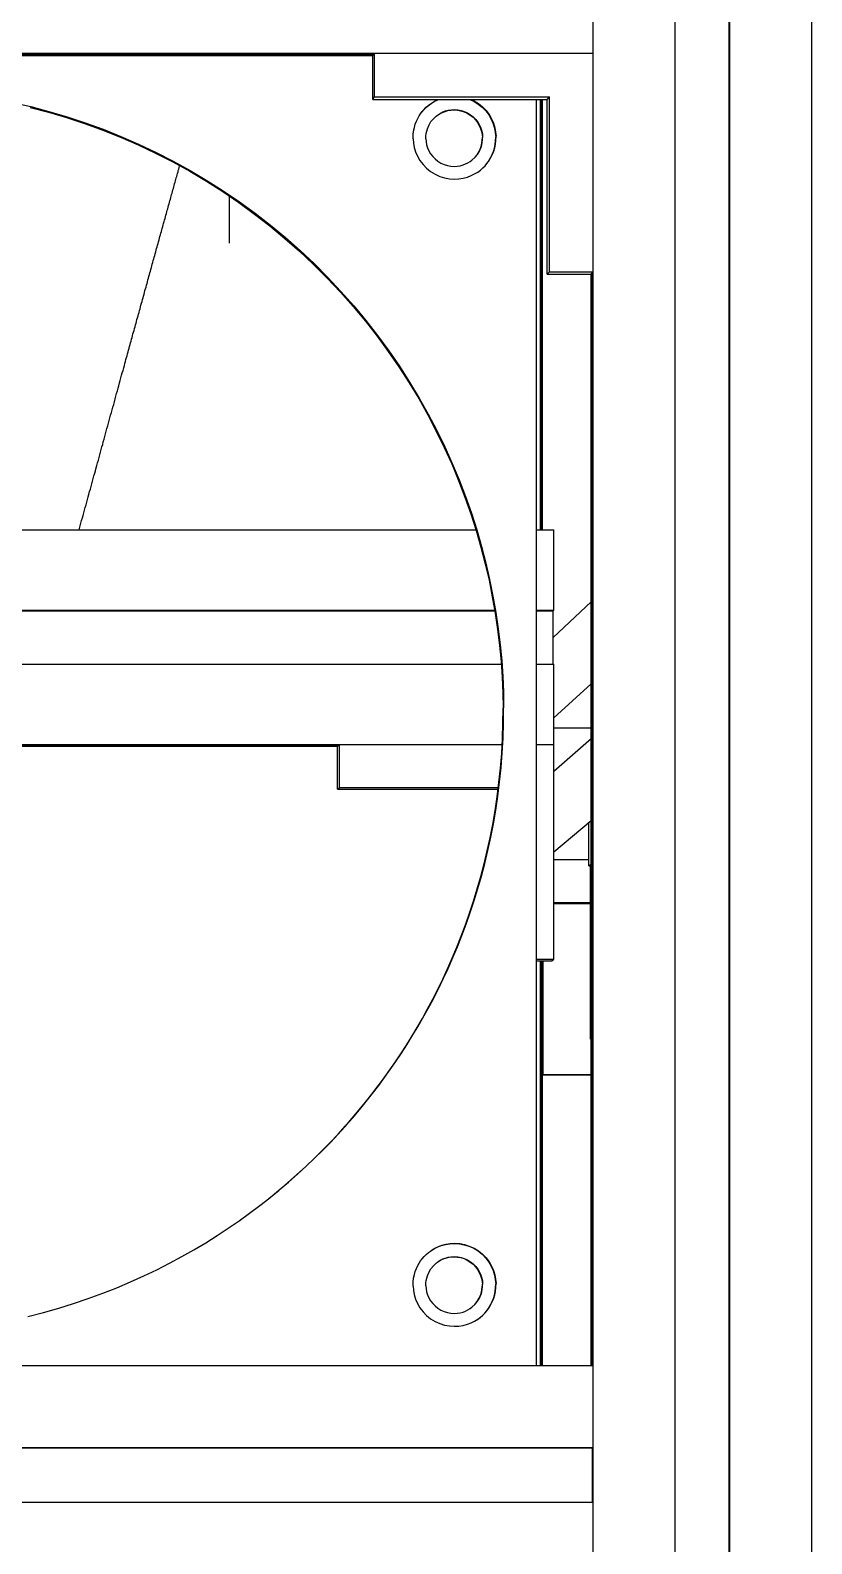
# Model space of a CAD drawing. Header units: millimetres. Extents: x -226 to 218, y -316 to 313.
# Drawn here: x 145.3 to 217.7, y 99.5 to 239.7 of the extents above; entities that cross this region are included whole.
import ezdxf

# ---------------------------------------------------------------- set-up
doc = ezdxf.new("R2010")
doc.units = ezdxf.units.MM
doc.layers.add('SKETCH', color=5, linetype='Continuous')
doc.layers.add('VISIBLE', color=7, linetype='Continuous')

msp = doc.modelspace()

# ---------------------------------------------------------------- linework, layer by layer
at = {"layer": 'SKETCH'}
msp.add_line((163.77, 219.96), (163.77, 224.32), dxfattribs=at)
at = {"layer": 'SKETCH', "flags": 128}
msp.add_lwpolyline([(149.84, 193.43), (149.87, 193.55), (149.94, 193.79), (150.01, 194.03), (150.07, 194.28), (150.14, 194.52), (150.21, 194.76), (150.27, 195.01), (150.34, 195.25), (150.41, 195.49), (150.48, 195.74), (150.54, 195.98), (150.61, 196.23), (150.68, 196.47), (150.74, 196.71), (150.81, 196.96), (150.88, 197.2), (150.94, 197.44), (151.01, 197.69), (151.08, 197.93), (151.15, 198.17), (151.21, 198.42), (151.28, 198.66), (151.35, 198.9), (151.41, 199.15), (151.48, 199.39), (151.55, 199.63), (151.62, 199.88), (151.68, 200.12), (151.75, 200.36), (151.82, 200.61), (151.88, 200.85), (151.95, 201.1), (152.02, 201.34), (152.08, 201.58), (152.15, 201.83), (152.22, 202.07), (152.29, 202.31), (152.35, 202.56), (152.42, 202.8), (152.49, 203.04), (152.55, 203.29), (152.62, 203.54), (152.69, 203.79), (152.76, 204.04), (152.83, 204.29), (152.9, 204.54), (152.97, 204.79), (153.04, 205.04), (153.11, 205.29), (153.17, 205.54), (153.24, 205.79), (153.31, 206.04), (153.38, 206.28), (153.45, 206.53), (153.51, 206.77), (153.58, 207.02), (153.65, 207.26), (153.71, 207.49), (153.78, 207.73), (153.84, 207.96), (153.91, 208.19), (153.97, 208.42), (154.03, 208.64), (154.08, 208.83), (154.13, 209.01), (154.18, 209.19), (154.23, 209.37), (154.28, 209.54), (154.33, 209.72), (154.37, 209.89), (154.42, 210.06), (154.47, 210.23), (154.51, 210.4), (154.56, 210.57), (154.61, 210.73), (154.65, 210.9), (154.7, 211.07), (154.74, 211.23), (154.79, 211.4), (154.83, 211.56), (154.88, 211.73), (154.93, 211.89), (154.97, 212.06), (155.02, 212.22), (155.06, 212.39), (155.11, 212.56), (155.16, 212.72), (155.2, 212.89), (155.25, 213.06), (155.3, 213.23), (155.34, 213.4), (155.39, 213.56), (155.43, 213.73), (155.48, 213.9), (155.53, 214.07), (155.57, 214.24), (155.62, 214.4), (155.67, 214.57), (155.71, 214.74), (155.76, 214.91), (155.81, 215.07), (155.85, 215.24), (155.9, 215.41), (155.94, 215.57), (155.99, 215.74), (156.04, 215.9), (156.08, 216.07), (156.13, 216.23), (156.17, 216.4), (156.22, 216.56), (156.26, 216.73), (156.31, 216.89), (156.35, 217.05), (156.4, 217.22), (156.44, 217.38), (156.49, 217.54), (156.53, 217.7), (156.58, 217.87), (156.62, 218.03), (156.67, 218.19), (156.71, 218.35), (156.76, 218.51), (156.8, 218.67), (156.85, 218.83), (156.89, 218.99), (156.94, 219.15), (156.98, 219.31), (157.02, 219.47), (157.07, 219.63), (157.11, 219.79), (157.16, 219.95), (157.2, 220.1), (157.24, 220.26), (157.29, 220.42), (157.33, 220.57), (157.37, 220.73), (157.42, 220.88), (157.46, 221.04), (157.5, 221.19), (157.54, 221.34), (157.59, 221.5), (157.63, 221.65), (157.67, 221.8), (157.71, 221.96), (157.76, 222.11), (157.8, 222.26), (157.84, 222.41), (157.88, 222.56), (157.92, 222.71), (157.97, 222.86), (158.01, 223.01), (158.05, 223.16), (158.09, 223.31), (158.13, 223.45), (158.17, 223.6), (158.21, 223.75), (158.25, 223.89), (158.29, 224.04), (158.33, 224.18), (158.37, 224.33), (158.41, 224.47), (158.45, 224.61), (158.49, 224.75), (158.53, 224.9), (158.57, 225.04), (158.61, 225.18), (158.65, 225.32), (158.69, 225.46), (158.73, 225.6), (158.77, 225.74), (158.81, 225.88), (158.84, 226.01), (158.88, 226.15), (158.92, 226.29), (158.96, 226.42), (159, 226.56), (159.03, 226.69), (159.07, 226.83), (159.11, 226.96), (159.15, 227.09), (159.16, 227.13)], dxfattribs=at)
at = {"layer": 'VISIBLE'}
for p, q in [((197.47, -315.95), (197.47, 312.91)), ((205.06, -315.95), (205.06, 312.91)), ((210.06, -315.85), (210.06, 312.82)), ((210.13, -315.95), (210.13, 312.91)), ((217.72, -315.95), (217.72, 312.91)), ((-197.47, 237.57), (197.47, 237.57)), ((-177.15, 237.48), (177.15, 237.48)), ((-177.1, 237.42), (177.1, 237.42)), ((-177.04, 237.33), (177.04, 237.33)), ((177.04, 237.33), (177.22, 237.57)), ((177.04, 233.28), (177.04, 237.33)), ((177.22, 233.52), (177.22, 237.57)), ((143.66, 233), (145.35, 232.61)), ((177.04, 233.28), (177.22, 233.52)), ((177.04, 233.28), (193.22, 233.28)), ((177.22, 233.52), (193.42, 233.52)), ((181.97, 232.52), (182.2, 232.71)), ((182, 232.55), (182.22, 232.75)), ((182.2, 232.71), (182.45, 232.9)), ((182.22, 232.75), (182.48, 232.93)), ((182.45, 232.9), (182.74, 233.07)), ((182.48, 232.93), (182.77, 233.11)), ((182.74, 233.07), (183.06, 233.23)), ((182.77, 233.11), (183.08, 233.27)), ((183.06, 233.23), (183.2, 233.28)), ((183.08, 233.27), (183.13, 233.28)), ((186, 233.28), (186.4, 233.1)), ((186.11, 233.28), (186.43, 233.14)), ((186.4, 233.1), (186.81, 232.85)), ((186.43, 233.14), (186.84, 232.89)), ((186.81, 232.85), (187.18, 232.55)), ((186.84, 232.89), (187.21, 232.59)), ((192.21, 116.05), (192.21, 233.28)), ((192.59, 193.43), (192.59, 233.28)), ((192.66, 193.43), (192.66, 233.28)), ((192.71, 193.43), (192.71, 233.28)), ((192.78, 193.43), (192.78, 233.28)), ((193.22, 233.28), (193.42, 233.52)), ((193.22, 217.1), (193.22, 233.28)), ((193.42, 217.32), (193.42, 233.52)), ((145.31, 232.54), (147, 232.09)), ((145.35, 232.61), (147.04, 232.16)), ((147, 232.09), (148.68, 231.6)), ((147.04, 232.16), (148.72, 231.67)), ((148.68, 231.6), (150.35, 231.04)), ((148.72, 231.67), (150.4, 231.11)), ((180.99, 230.99), (181.09, 231.26)), ((181.09, 231.26), (181.21, 231.52)), ((181.21, 231.52), (181.34, 231.75)), ((181.34, 231.75), (181.48, 231.95)), ((181.48, 231.95), (181.63, 232.15)), ((181.61, 232.13), (181.77, 232.32)), ((181.63, 232.15), (181.8, 232.35)), ((181.77, 232.32), (181.97, 232.52)), ((181.8, 232.35), (182, 232.55)), ((182.44, 231.22), (182.66, 231.49)), ((182.44, 231.22), (182.64, 231.46)), ((182.64, 231.46), (182.93, 231.73)), ((182.66, 231.49), (182.95, 231.76)), ((182.93, 231.73), (183.1, 231.86)), ((182.95, 231.76), (183.13, 231.89)), ((183.1, 231.86), (183.3, 231.97)), ((183.13, 231.89), (183.32, 232.01)), ((183.3, 231.97), (183.51, 232.08)), ((183.32, 232.01), (183.54, 232.12)), ((183.51, 232.08), (183.75, 232.17)), ((183.54, 232.12), (183.78, 232.21)), ((183.75, 232.17), (184.01, 232.24)), ((183.78, 232.21), (184.04, 232.28)), ((184.01, 232.24), (184.29, 232.29)), ((184.04, 232.28), (184.32, 232.32)), ((184.29, 232.29), (184.59, 232.3)), ((184.32, 232.32), (184.61, 232.34)), ((184.59, 232.3), (184.89, 232.28)), ((184.61, 232.34), (184.92, 232.32)), ((184.89, 232.28), (185.2, 232.22)), ((184.89, 232.28), (185.2, 232.22)), ((184.92, 232.32), (185.23, 232.26)), ((185.2, 232.22), (185.5, 232.13)), ((185.2, 232.22), (185.5, 232.13)), ((185.23, 232.26), (185.53, 232.16)), ((185.5, 232.13), (185.8, 231.99)), ((185.5, 232.13), (185.8, 231.99)), ((185.53, 232.16), (185.83, 232.03)), ((185.8, 231.99), (186.08, 231.82)), ((185.8, 231.99), (186.08, 231.82)), ((185.83, 232.03), (186.11, 231.86)), ((186.08, 231.82), (186.34, 231.62)), ((186.08, 231.82), (186.34, 231.62)), ((186.11, 231.86), (186.36, 231.65)), ((186.34, 231.62), (186.56, 231.38)), ((186.34, 231.62), (186.56, 231.38)), ((186.36, 231.65), (186.59, 231.42)), ((186.56, 231.38), (186.76, 231.13)), ((186.59, 231.42), (186.78, 231.16)), ((187.18, 232.55), (187.51, 232.21)), ((187.21, 232.59), (187.54, 232.24)), ((187.51, 232.21), (187.8, 231.84)), ((187.54, 232.24), (187.82, 231.87)), ((187.8, 231.84), (188.03, 231.44)), ((187.82, 231.87), (188.05, 231.48)), ((188.03, 231.44), (188.2, 231.03)), ((188.05, 231.48), (188.23, 231.07)), ((150.35, 231.04), (152.02, 230.44)), ((150.4, 231.11), (152.06, 230.51)), ((152.02, 230.44), (153.67, 229.78)), ((152.06, 230.51), (153.71, 229.85)), ((153.71, 229.85), (155.35, 229.14)), ((180.78, 229.63), (180.79, 230)), ((180.79, 230), (180.83, 230.35)), ((180.83, 230.35), (180.9, 230.68)), ((180.9, 230.68), (180.99, 230.99)), ((181.97, 229.88), (182, 230.12)), ((181.97, 229.63), (181.97, 229.88)), ((182, 230.12), (182.05, 230.35)), ((182.05, 230.35), (182.11, 230.56)), ((182.11, 230.56), (182.26, 230.92)), ((182.26, 230.92), (182.44, 231.22)), ((186.76, 231.13), (186.91, 230.86)), ((186.78, 231.16), (186.94, 230.89)), ((186.91, 230.86), (187.04, 230.58)), ((186.94, 230.89), (187.06, 230.61)), ((187.04, 230.58), (187.12, 230.3)), ((187.06, 230.61), (187.15, 230.33)), ((187.12, 230.3), (187.17, 230.02)), ((187.15, 230.33), (187.2, 230.06)), ((187.17, 230.02), (187.2, 229.75)), ((187.2, 230.06), (187.22, 229.79)), ((188.2, 231.03), (188.33, 230.62)), ((188.23, 231.07), (188.36, 230.66)), ((188.33, 230.62), (188.4, 230.22)), ((188.36, 230.66), (188.43, 230.25)), ((188.4, 230.22), (188.44, 229.82)), ((188.43, 230.25), (188.47, 229.86)), ((188.43, 229.45), (188.44, 229.82)), ((188.46, 229.48), (188.47, 229.86)), ((153.67, 229.78), (155.3, 229.07)), ((155.3, 229.07), (156.92, 228.3)), ((155.35, 229.14), (156.97, 228.37)), ((180.78, 229.63), (180.81, 229.23)), ((180.81, 229.23), (180.89, 228.83)), ((180.89, 228.83), (181.01, 228.42)), ((181.97, 229.63), (181.99, 229.36)), ((181.99, 229.36), (182.04, 229.08)), ((182.04, 229.08), (182.13, 228.8)), ((182.13, 228.8), (182.25, 228.52)), ((182.25, 228.52), (182.41, 228.25)), ((182.25, 228.52), (182.41, 228.25)), ((186.72, 228.16), (186.9, 228.46)), ((186.75, 228.19), (186.93, 228.49)), ((186.9, 228.46), (187.06, 228.82)), ((186.93, 228.49), (187.08, 228.86)), ((187.06, 228.82), (187.12, 229.03)), ((187.08, 228.86), (187.15, 229.06)), ((187.12, 229.03), (187.16, 229.25)), ((187.15, 229.06), (187.19, 229.29)), ((187.16, 229.25), (187.19, 229.5)), ((187.19, 229.5), (187.2, 229.75)), ((187.19, 229.29), (187.22, 229.53)), ((187.22, 229.53), (187.22, 229.79)), ((188.12, 228.19), (188.23, 228.46)), ((188.15, 228.22), (188.26, 228.5)), ((188.23, 228.46), (188.32, 228.77)), ((188.26, 228.5), (188.35, 228.8)), ((188.32, 228.77), (188.39, 229.1)), ((188.35, 228.8), (188.42, 229.13)), ((188.39, 229.1), (188.43, 229.45)), ((188.42, 229.13), (188.46, 229.48)), ((156.92, 228.3), (158.51, 227.49)), ((156.97, 228.37), (158.56, 227.56)), ((158.51, 227.49), (160.09, 226.62)), ((158.56, 227.56), (160.13, 226.69)), ((181.01, 228.42), (181.19, 228.01)), ((181.19, 228.01), (181.42, 227.61)), ((181.42, 227.61), (181.71, 227.24)), ((181.71, 227.24), (182.04, 226.9)), ((181.71, 227.24), (182.04, 226.9)), ((182.41, 228.25), (182.6, 227.99)), ((182.41, 228.25), (182.6, 227.99)), ((182.6, 227.99), (182.83, 227.76)), ((182.6, 227.99), (182.83, 227.76)), ((182.83, 227.76), (183.08, 227.56)), ((183.08, 227.56), (183.36, 227.38)), ((183.08, 227.56), (183.36, 227.38)), ((183.36, 227.38), (183.66, 227.25)), ((183.36, 227.38), (183.66, 227.25)), ((183.66, 227.25), (183.96, 227.15)), ((183.96, 227.15), (184.27, 227.1)), ((184.27, 227.1), (184.58, 227.08)), ((184.58, 227.08), (184.87, 227.09)), ((184.87, 227.09), (185.15, 227.14)), ((185.15, 227.14), (185.41, 227.21)), ((185.41, 227.21), (185.65, 227.3)), ((185.65, 227.3), (185.87, 227.4)), ((185.87, 227.4), (186.06, 227.52)), ((186.06, 227.52), (186.24, 227.65)), ((186.24, 227.65), (186.53, 227.92)), ((186.52, 227.92), (186.72, 228.16)), ((186.53, 227.92), (186.75, 228.19)), ((187.25, 226.93), (187.45, 227.13)), ((187.45, 227.13), (187.62, 227.33)), ((187.6, 227.31), (187.74, 227.5)), ((187.62, 227.33), (187.77, 227.53)), ((187.74, 227.5), (187.87, 227.7)), ((187.77, 227.53), (187.9, 227.74)), ((187.87, 227.7), (188, 227.93)), ((187.9, 227.74), (188.03, 227.97)), ((188, 227.93), (188.12, 228.19)), ((188.03, 227.97), (188.15, 228.22)), ((160.09, 226.62), (161.63, 225.7)), ((160.13, 226.69), (161.68, 225.77)), ((161.63, 225.7), (163.15, 224.74)), ((161.68, 225.77), (163.2, 224.81)), ((182.04, 226.9), (182.41, 226.6)), ((182.41, 226.6), (182.82, 226.35)), ((182.41, 226.6), (182.82, 226.35)), ((182.82, 226.35), (183.25, 226.15)), ((182.82, 226.35), (183.25, 226.15)), ((183.25, 226.15), (183.7, 226.01)), ((183.7, 226.01), (184.15, 225.93)), ((184.15, 225.93), (184.59, 225.9)), ((184.59, 225.9), (185.02, 225.92)), ((185.02, 225.92), (185.43, 225.98)), ((185.43, 225.98), (185.81, 226.09)), ((185.81, 226.09), (186.16, 226.22)), ((186.16, 226.22), (186.48, 226.38)), ((186.48, 226.38), (186.77, 226.55)), ((186.77, 226.55), (187.02, 226.74)), ((187.02, 226.74), (187.25, 226.93)), ((163.15, 224.74), (164.64, 223.72)), ((163.2, 224.81), (164.69, 223.79)), ((164.64, 223.72), (166.1, 222.66)), ((164.69, 223.79), (166.15, 222.73)), ((166.1, 222.66), (167.52, 221.56)), ((166.15, 222.73), (167.57, 221.63)), ((167.52, 221.56), (168.91, 220.41)), ((167.57, 221.63), (168.96, 220.48)), ((168.91, 220.41), (170.25, 219.23)), ((168.96, 220.48), (170.31, 219.29)), ((170.25, 219.23), (171.56, 218)), ((170.31, 219.29), (171.61, 218.07)), ((171.56, 218), (172.83, 216.74)), ((171.61, 218.07), (172.88, 216.8)), ((193.22, 217.1), (193.42, 217.32)), ((193.42, 217.32), (197.47, 217.32)), ((197.27, 217.1), (197.47, 217.32)), ((197.39, 116.05), (197.39, 217.23)), ((172.83, 216.74), (174.05, 215.44)), ((172.88, 216.8), (174.1, 215.5)), ((193.22, 217.1), (197.27, 217.1)), ((197.27, 116.05), (197.27, 217.1)), ((197.34, 116.05), (197.34, 217.18)), ((174.05, 215.44), (175.23, 214.11)), ((174.1, 215.5), (175.28, 214.17)), ((175.23, 214.11), (176.36, 212.75)), ((175.28, 214.17), (176.41, 212.81)), ((176.36, 212.75), (177.44, 211.36)), ((176.41, 212.81), (177.5, 211.42)), ((177.44, 211.36), (178.48, 209.94)), ((177.5, 211.42), (178.53, 210.01)), ((178.48, 209.94), (179.47, 208.51)), ((178.53, 210.01), (179.52, 208.57)), ((179.47, 208.51), (180.41, 207.05)), ((179.52, 208.57), (180.46, 207.11)), ((180.41, 207.05), (181.3, 205.57)), ((180.46, 207.11), (181.35, 205.63)), ((181.3, 205.57), (182.14, 204.08)), ((181.35, 205.63), (182.19, 204.14)), ((182.14, 204.08), (182.93, 202.57)), ((182.19, 204.14), (182.98, 202.63)), ((182.93, 202.57), (183.67, 201.05)), ((182.98, 202.63), (183.72, 201.11)), ((183.67, 201.05), (184.36, 199.52)), ((183.72, 201.11), (184.41, 199.58)), ((184.36, 199.52), (184.99, 197.99)), ((184.41, 199.58), (185.05, 198.05)), ((184.99, 197.99), (185.59, 196.45)), ((184.99, 197.99), (185.59, 196.45)), ((185.05, 198.05), (185.64, 196.51)), ((185.59, 196.45), (186.13, 194.91)), ((185.59, 196.45), (186.13, 194.91)), ((185.64, 196.51), (186.18, 194.97)), ((186.13, 194.91), (186.62, 193.37)), ((186.13, 194.91), (186.62, 193.37)), ((186.18, 194.97), (186.68, 193.42)), ((76.35, 193.43), (186.6, 193.43)), ((186.68, 193.42), (187.12, 191.88)), ((192.21, 193.43), (193.83, 193.43)), ((193.83, 185.97), (193.83, 193.43)), ((186.62, 193.37), (187.07, 191.83)), ((186.62, 193.37), (187.07, 191.83)), ((187.07, 191.83), (187.46, 190.29)), ((187.12, 191.88), (187.52, 190.35)), ((187.46, 190.29), (187.82, 188.76)), ((187.52, 190.35), (187.87, 188.82)), ((187.82, 188.76), (188.12, 187.23)), ((187.87, 188.82), (188.18, 187.29)), ((188.12, 187.23), (188.39, 185.72)), ((188.18, 187.29), (188.45, 185.78)), ((193.77, 183.44), (197.27, 186.75)), ((74.6, 185.92), (188.35, 185.92)), ((74.61, 185.97), (188.34, 185.97)), ((188.39, 185.72), (188.61, 184.21)), ((188.45, 185.78), (188.67, 184.27)), ((192.21, 185.97), (193.83, 185.97)), ((192.21, 185.92), (193.77, 185.92)), ((193.77, 185.92), (193.83, 185.97)), ((193.77, 181), (193.77, 185.92)), ((188.61, 184.21), (188.79, 182.72)), ((188.67, 184.27), (188.85, 182.78)), ((188.79, 182.72), (188.93, 181.24)), ((188.85, 182.78), (188.99, 181.3)), ((74.02, 181), (188.95, 181)), ((188.93, 181.24), (189.03, 179.78)), ((188.99, 181.3), (189.09, 179.83)), ((192.21, 181), (193.83, 181)), ((193.83, 153.67), (193.83, 181)), ((189.03, 179.78), (189.09, 178.33)), ((189.09, 179.83), (189.15, 178.38)), ((189.09, 178.33), (189.12, 176.9)), ((189.15, 178.38), (189.17, 176.95)), ((193.83, 176.03), (197.27, 179.16)), ((189.11, 175.48), (189.12, 176.9)), ((189.17, 175.54), (189.17, 176.95)), ((189.06, 174.09), (189.11, 175.48)), ((189.12, 174.14), (189.17, 175.54)), ((188.99, 172.71), (189.06, 174.09)), ((189.05, 172.77), (189.12, 174.14)), ((193.83, 175.09), (197.27, 175.09)), ((193.83, 171.07), (197.27, 174.1)), ((73.93, 173.55), (189.03, 173.55)), ((73.94, 173.49), (173.88, 173.49)), ((73.94, 173.44), (173.84, 173.44)), ((73.94, 173.38), (173.77, 173.38)), ((173.77, 173.38), (173.95, 173.55)), ((173.77, 169.41), (173.77, 173.38)), ((173.95, 169.57), (173.95, 173.55)), ((188.88, 171.36), (188.99, 172.71)), ((188.94, 171.41), (189.05, 172.77)), ((192.21, 173.55), (193.83, 173.55)), ((188.74, 170.02), (188.88, 171.36)), ((188.8, 170.08), (188.94, 171.41)), ((173.77, 169.41), (173.95, 169.57)), ((173.95, 169.57), (188.69, 169.57)), ((188.58, 168.71), (188.74, 170.02)), ((188.64, 168.76), (188.8, 170.08)), ((173.77, 169.41), (188.67, 169.41)), ((188.39, 167.42), (188.58, 168.71)), ((188.44, 167.47), (188.64, 168.76)), ((188.17, 166.15), (188.39, 167.42)), ((188.23, 166.2), (188.44, 167.47)), ((187.92, 164.91), (188.17, 166.15)), ((187.98, 164.96), (188.23, 166.2)), ((193.83, 163.61), (197.27, 166.51)), ((197.07, 162.3), (197.07, 166.35)), ((187.66, 163.69), (187.92, 164.91)), ((187.72, 163.74), (187.98, 164.96)), ((187.37, 162.49), (187.66, 163.69)), ((187.43, 162.54), (187.72, 163.74)), ((193.83, 162.89), (197.07, 162.89)), ((186.73, 160.17), (187.06, 161.32)), ((186.79, 160.21), (187.12, 161.36)), ((187.06, 161.32), (187.37, 162.49)), ((187.12, 161.36), (187.43, 162.54)), ((197.07, 162.3), (197.23, 162.44)), ((197.07, 162.3), (197.23, 162.3)), ((197.23, 146.25), (197.23, 162.44)), ((186.39, 159.04), (186.73, 160.17)), ((186.44, 159.09), (186.79, 160.21)), ((186.02, 157.94), (186.39, 159.04)), ((186.08, 157.98), (186.44, 159.09)), ((193.83, 158.93), (197.23, 158.93)), ((193.83, 158.81), (197.23, 158.81)), ((185.64, 156.86), (186.02, 157.94)), ((185.7, 156.9), (186.08, 157.98)), ((184.83, 154.77), (185.24, 155.8)), ((184.89, 154.82), (185.3, 155.85)), ((185.24, 155.8), (185.64, 156.86)), ((185.3, 155.85), (185.7, 156.9)), ((184.41, 153.76), (184.83, 154.77)), ((184.47, 153.81), (184.89, 154.82)), ((183.53, 151.82), (183.98, 152.78)), ((183.58, 151.86), (184.03, 152.82)), ((183.98, 152.78), (184.41, 153.76)), ((184.03, 152.82), (184.47, 153.81)), ((192.21, 153.67), (193.83, 153.67)), ((192.21, 153.52), (193.63, 153.52)), ((192.59, 116.05), (192.59, 153.52)), ((192.66, 116.05), (192.66, 153.52)), ((192.71, 116.05), (192.71, 153.52)), ((192.78, 116.05), (192.78, 153.52)), ((192.82, 142.98), (192.82, 153.52)), ((193.63, 153.52), (193.83, 153.67)), ((183.07, 150.88), (183.53, 151.82)), ((183.13, 150.92), (183.58, 151.86)), ((182.13, 149.07), (182.6, 149.96)), ((182.18, 149.11), (182.66, 150.01)), ((182.6, 149.96), (183.07, 150.88)), ((182.66, 150.01), (183.13, 150.92)), ((181.65, 148.19), (182.13, 149.07)), ((181.7, 148.24), (182.18, 149.11)), ((180.66, 146.52), (181.16, 147.34)), ((180.71, 146.56), (181.21, 147.39)), ((181.16, 147.34), (181.65, 148.19)), ((181.21, 147.39), (181.7, 148.24)), ((179.7, 144.97), (180.21, 145.75)), ((180.16, 145.71), (180.66, 146.52)), ((180.21, 145.75), (180.71, 146.56)), ((197.23, 146.25), (197.27, 146.28)), ((197.23, 146.25), (197.27, 146.25)), ((179.14, 144.15), (179.65, 144.92)), ((179.19, 144.2), (179.7, 144.97)), ((179.65, 144.92), (180.16, 145.71)), ((178.09, 142.67), (178.62, 143.41)), ((178.14, 142.71), (178.67, 143.45)), ((178.62, 143.41), (179.14, 144.15)), ((178.67, 143.45), (179.19, 144.2)), ((192.78, 142.96), (192.82, 142.98)), ((192.78, 142.96), (197.27, 142.96)), ((192.82, 142.98), (197.27, 142.98)), ((176.97, 141.18), (177.54, 141.93)), ((177.03, 141.23), (177.6, 141.97)), ((177.54, 141.93), (178.09, 142.67)), ((177.6, 141.97), (178.14, 142.71)), ((175.77, 139.69), (176.38, 140.44)), ((175.82, 139.73), (176.44, 140.48)), ((176.38, 140.44), (176.97, 141.18)), ((176.44, 140.48), (177.03, 141.23)), ((174.48, 138.19), (175.14, 138.94)), ((174.53, 138.23), (175.19, 138.98)), ((175.14, 138.94), (175.77, 139.69)), ((175.19, 138.98), (175.82, 139.73)), ((173.09, 136.69), (173.8, 137.44)), ((173.15, 136.74), (173.85, 137.48)), ((173.8, 137.44), (174.48, 138.19)), ((173.85, 137.48), (174.53, 138.23)), ((171.61, 135.2), (172.36, 135.95)), ((171.66, 135.24), (172.42, 135.99)), ((172.36, 135.95), (173.09, 136.69)), ((172.42, 135.99), (173.15, 136.74)), ((170.83, 134.46), (171.61, 135.2)), ((170.88, 134.5), (171.66, 135.24)), ((169.19, 132.99), (170.02, 133.72)), ((169.24, 133.03), (170.08, 133.76)), ((170.02, 133.72), (170.83, 134.46)), ((170.08, 133.76), (170.88, 134.5)), ((167.45, 131.54), (168.33, 132.26)), ((167.5, 131.57), (168.38, 132.3)), ((168.33, 132.26), (169.19, 132.99)), ((168.38, 132.3), (169.24, 133.03)), ((165.64, 130.15), (166.58, 130.86)), ((166.58, 130.86), (167.5, 131.57)), ((163.66, 128.76), (164.67, 129.45)), ((164.67, 129.45), (165.64, 130.15)), ((161.57, 127.42), (162.63, 128.09)), ((162.63, 128.09), (163.66, 128.76)), ((158.22, 125.52), (159.36, 126.14)), ((159.36, 126.14), (160.48, 126.77)), ((160.48, 126.77), (161.57, 127.42)), ((181.63, 125.93), (181.8, 126.13)), ((181.8, 126.13), (182, 126.33)), ((182, 126.33), (182.22, 126.52)), ((182.22, 126.52), (182.48, 126.71)), ((182.46, 126.7), (182.74, 126.87)), ((182.48, 126.71), (182.77, 126.89)), ((182.74, 126.87), (183.06, 127.02)), ((182.77, 126.89), (183.08, 127.04)), ((183.06, 127.02), (183.41, 127.16)), ((183.08, 127.04), (183.44, 127.18)), ((183.41, 127.16), (183.79, 127.26)), ((183.44, 127.18), (183.82, 127.28)), ((183.79, 127.26), (184.19, 127.32)), ((183.82, 127.28), (184.22, 127.34)), ((184.19, 127.32), (184.62, 127.35)), ((184.22, 127.34), (184.65, 127.36)), ((184.32, 126.12), (184.61, 126.13)), ((184.61, 126.13), (184.92, 126.11)), ((184.62, 127.35), (185.07, 127.32)), ((184.65, 127.36), (185.1, 127.34)), ((185.07, 127.32), (185.52, 127.23)), ((185.1, 127.34), (185.55, 127.25)), ((185.52, 127.23), (185.96, 127.09)), ((185.55, 127.25), (185.99, 127.11)), ((185.96, 127.09), (186.4, 126.9)), ((185.99, 127.11), (186.43, 126.92)), ((186.4, 126.9), (186.81, 126.65)), ((186.43, 126.92), (186.84, 126.66)), ((186.81, 126.65), (187.18, 126.35)), ((186.84, 126.66), (187.21, 126.36)), ((187.18, 126.35), (187.51, 126)), ((187.21, 126.36), (187.54, 126.02)), ((155.83, 124.34), (157.04, 124.92)), ((157.04, 124.92), (158.22, 125.52)), ((180.9, 124.46), (180.99, 124.76)), ((180.99, 124.76), (181.09, 125.04)), ((181.09, 125.04), (181.21, 125.3)), ((181.21, 125.3), (181.34, 125.53)), ((181.34, 125.53), (181.48, 125.73)), ((181.48, 125.73), (181.63, 125.93)), ((182.26, 124.72), (182.44, 125.01)), ((182.44, 125.01), (182.66, 125.29)), ((182.66, 125.29), (182.95, 125.56)), ((182.95, 125.56), (183.13, 125.68)), ((183.11, 125.67), (183.3, 125.79)), ((183.13, 125.68), (183.32, 125.8)), ((183.3, 125.79), (183.51, 125.89)), ((183.32, 125.8), (183.54, 125.91)), ((183.51, 125.89), (183.75, 125.98)), ((183.54, 125.91), (183.78, 126)), ((183.75, 125.98), (184.01, 126.05)), ((183.78, 126), (184.04, 126.07)), ((184.01, 126.05), (184.29, 126.1)), ((184.04, 126.07), (184.32, 126.12)), ((184.29, 126.1), (184.59, 126.11)), ((184.59, 126.11), (184.89, 126.09)), ((184.89, 126.09), (185.2, 126.04)), ((184.89, 126.09), (185.2, 126.04)), ((184.92, 126.11), (185.23, 126.05)), ((185.2, 126.04), (185.5, 125.94)), ((185.2, 126.04), (185.5, 125.94)), ((185.23, 126.05), (185.53, 125.96)), ((185.5, 125.94), (185.8, 125.81)), ((185.5, 125.94), (185.8, 125.81)), ((185.53, 125.96), (185.83, 125.82)), ((185.8, 125.81), (186.08, 125.63)), ((185.8, 125.81), (186.08, 125.63)), ((185.83, 125.82), (186.11, 125.65)), ((186.08, 125.63), (186.34, 125.43)), ((186.08, 125.63), (186.34, 125.43)), ((186.11, 125.65), (186.36, 125.45)), ((186.34, 125.43), (186.56, 125.19)), ((186.34, 125.43), (186.56, 125.19)), ((186.36, 125.45), (186.59, 125.21)), ((186.56, 125.19), (186.76, 124.94)), ((186.59, 125.21), (186.78, 124.96)), ((186.76, 124.94), (186.91, 124.67)), ((186.78, 124.96), (186.94, 124.69)), ((187.51, 126), (187.8, 125.63)), ((187.54, 126.02), (187.82, 125.65)), ((187.8, 125.63), (188.03, 125.23)), ((187.82, 125.65), (188.05, 125.25)), ((188.03, 125.23), (188.2, 124.83)), ((188.05, 125.25), (188.23, 124.85)), ((188.2, 124.83), (188.33, 124.42)), ((188.23, 124.85), (188.36, 124.43)), ((153.32, 123.25), (154.59, 123.79)), ((154.59, 123.79), (155.83, 124.34)), ((180.78, 123.4), (180.79, 123.78)), ((180.78, 123.4), (180.81, 123.01)), ((180.79, 123.78), (180.83, 124.13)), ((180.83, 124.13), (180.9, 124.46)), ((181.97, 123.68), (182, 123.92)), ((181.97, 123.42), (181.97, 123.68)), ((181.97, 123.42), (181.99, 123.15)), ((182, 123.92), (182.05, 124.14)), ((182.05, 124.14), (182.11, 124.35)), ((182.11, 124.35), (182.26, 124.72)), ((186.91, 124.67), (187.04, 124.39)), ((186.94, 124.69), (187.06, 124.41)), ((187.04, 124.39), (187.12, 124.11)), ((187.06, 124.41), (187.15, 124.13)), ((187.12, 124.11), (187.17, 123.83)), ((187.15, 124.13), (187.2, 123.85)), ((187.17, 123.83), (187.2, 123.56)), ((187.19, 123.31), (187.2, 123.56)), ((187.19, 123.08), (187.22, 123.33)), ((187.2, 123.85), (187.22, 123.58)), ((187.22, 123.33), (187.22, 123.58)), ((188.33, 124.42), (188.4, 124.01)), ((188.36, 124.43), (188.43, 124.03)), ((188.4, 124.01), (188.44, 123.62)), ((188.43, 124.03), (188.47, 123.64)), ((188.43, 123.24), (188.44, 123.62)), ((188.46, 123.26), (188.47, 123.64)), ((149.33, 121.79), (150.69, 122.25)), ((150.69, 122.25), (152.02, 122.74)), ((152.02, 122.74), (153.32, 123.25)), ((180.81, 123.01), (180.89, 122.61)), ((180.89, 122.61), (181.01, 122.2)), ((181.01, 122.2), (181.19, 121.79)), ((181.99, 123.15), (182.04, 122.88)), ((182.04, 122.88), (182.13, 122.6)), ((182.13, 122.6), (182.25, 122.32)), ((182.25, 122.32), (182.41, 122.05)), ((182.25, 122.32), (182.41, 122.05)), ((182.41, 122.05), (182.6, 121.79)), ((182.41, 122.05), (182.6, 121.79)), ((186.5, 121.7), (186.72, 121.97)), ((186.53, 121.72), (186.75, 121.99)), ((186.72, 121.97), (186.9, 122.27)), ((186.75, 121.99), (186.93, 122.29)), ((186.9, 122.27), (187.06, 122.63)), ((186.93, 122.29), (187.08, 122.65)), ((187.06, 122.63), (187.12, 122.84)), ((187.08, 122.65), (187.15, 122.86)), ((187.12, 122.84), (187.16, 123.07)), ((187.15, 122.86), (187.19, 123.08)), ((187.16, 123.07), (187.19, 123.31)), ((188, 121.73), (188.12, 121.98)), ((188.03, 121.75), (188.15, 122)), ((188.12, 121.98), (188.23, 122.26)), ((188.15, 122), (188.26, 122.28)), ((188.23, 122.26), (188.32, 122.56)), ((188.26, 122.28), (188.35, 122.58)), ((188.32, 122.56), (188.39, 122.89)), ((188.35, 122.58), (188.42, 122.91)), ((188.39, 122.89), (188.43, 123.24)), ((188.42, 122.91), (188.46, 123.26)), ((145.1, 120.59), (146.54, 120.96)), ((146.54, 120.96), (147.95, 121.36)), ((147.95, 121.36), (149.33, 121.79)), ((181.19, 121.79), (181.42, 121.39)), ((181.42, 121.39), (181.71, 121.02)), ((181.71, 121.02), (182.04, 120.68)), ((181.71, 121.02), (182.04, 120.68)), ((182.04, 120.68), (182.41, 120.38)), ((182.6, 121.79), (182.83, 121.56)), ((182.6, 121.79), (182.83, 121.56)), ((182.83, 121.56), (183.08, 121.35)), ((183.08, 121.35), (183.36, 121.18)), ((183.08, 121.35), (183.36, 121.18)), ((183.36, 121.18), (183.66, 121.04)), ((183.36, 121.18), (183.66, 121.04)), ((183.66, 121.04), (183.96, 120.95)), ((183.96, 120.95), (184.27, 120.89)), ((184.27, 120.89), (184.58, 120.87)), ((184.58, 120.87), (184.87, 120.89)), ((184.87, 120.89), (185.15, 120.93)), ((185.15, 120.93), (185.41, 121)), ((185.41, 121), (185.65, 121.09)), ((185.65, 121.09), (185.87, 121.2)), ((185.87, 121.2), (186.06, 121.32)), ((186.04, 121.31), (186.21, 121.43)), ((186.06, 121.32), (186.24, 121.45)), ((186.21, 121.43), (186.5, 121.7)), ((186.24, 121.45), (186.53, 121.72)), ((186.77, 120.33), (187.02, 120.52)), ((186.99, 120.5), (187.22, 120.69)), ((187.02, 120.52), (187.25, 120.71)), ((187.22, 120.69), (187.42, 120.89)), ((187.25, 120.71), (187.45, 120.91)), ((187.42, 120.89), (187.59, 121.09)), ((187.45, 120.91), (187.62, 121.11)), ((187.59, 121.09), (187.74, 121.29)), ((187.62, 121.11), (187.77, 121.31)), ((187.74, 121.29), (187.87, 121.5)), ((187.77, 121.31), (187.9, 121.52)), ((187.87, 121.5), (188, 121.73)), ((187.9, 121.52), (188.03, 121.75)), ((182.41, 120.38), (182.82, 120.13)), ((182.41, 120.38), (182.82, 120.13)), ((182.82, 120.13), (183.25, 119.93)), ((182.82, 120.13), (183.25, 119.93)), ((183.25, 119.93), (183.7, 119.79)), ((183.7, 119.79), (184.15, 119.71)), ((184.15, 119.71), (184.59, 119.68)), ((184.59, 119.68), (185.02, 119.7)), ((185.02, 119.7), (185.43, 119.76)), ((185.43, 119.76), (185.81, 119.86)), ((185.81, 119.86), (186.16, 120)), ((186.16, 120), (186.48, 120.15)), ((186.48, 120.15), (186.77, 120.33)), ((186.75, 120.32), (186.99, 120.5)), ((-197.47, 116.05), (197.47, 116.05)), ((-197.47, 108.46), (197.47, 108.46)), ((-197.41, 108.42), (197.41, 108.42)), ((197.41, 108.42), (197.47, 108.46)), ((197.41, 103.39), (197.41, 108.42)), ((-197.47, 103.39), (197.47, 103.39))]:
    msp.add_line(p, q, dxfattribs=at)

doc.saveas('drawing.dxf')
